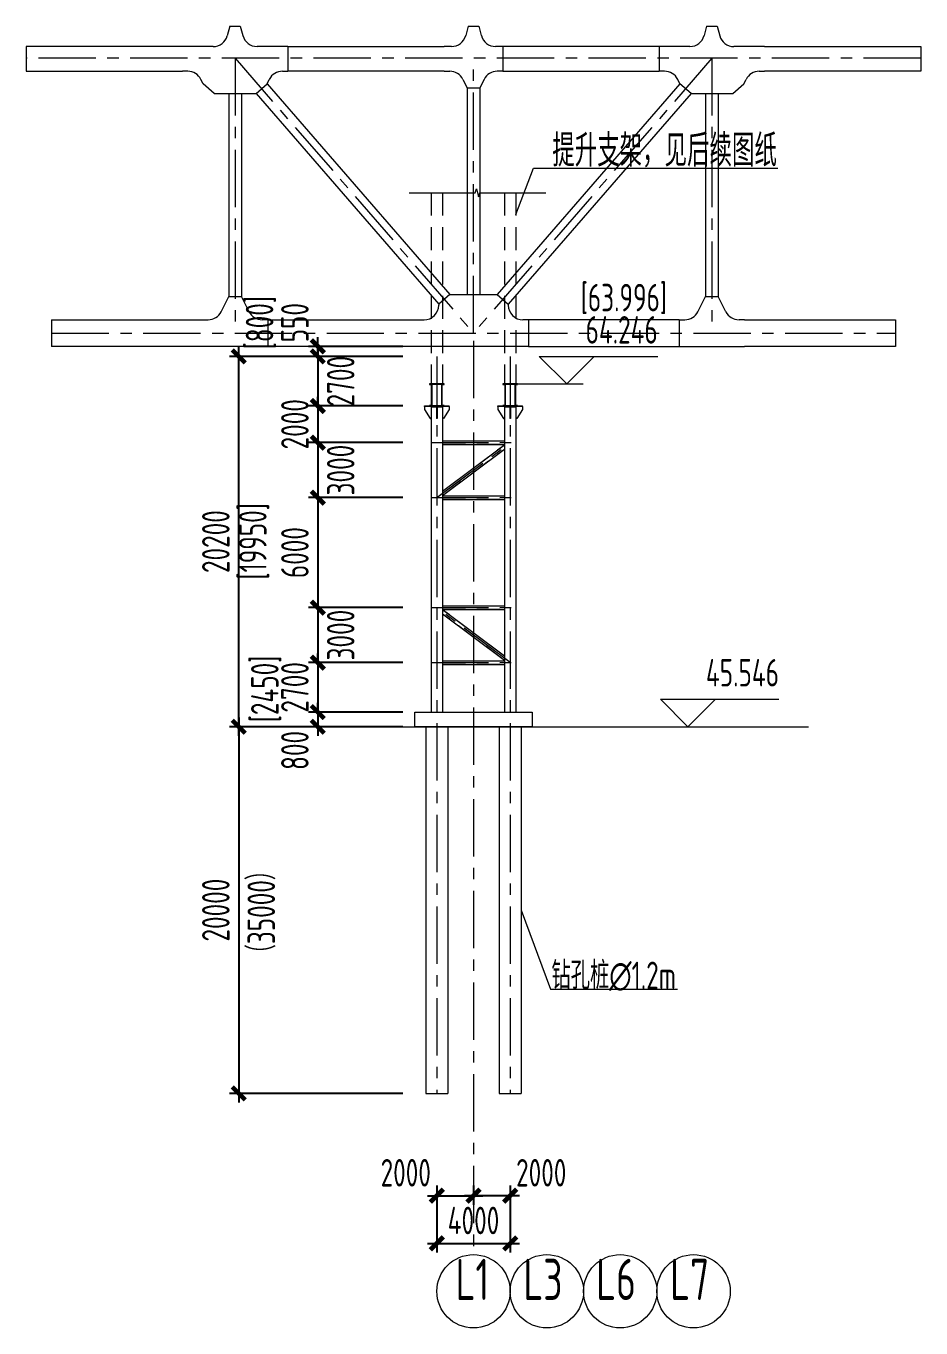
# Model space of a CAD drawing. Extents: x -2876908 to 633791, y -1383861 to 872234.
# Drawn here: x -1608066 to -1559263, y -561768 to -490756 of the extents above; entities that cross this region are included whole.
import ezdxf
from ezdxf.enums import TextEntityAlignment as Align

# ---------------------------------------------------------------- set-up
doc = ezdxf.new("R2010")
doc.units = 0
doc.header["$LTSCALE"] = 5
doc.header["$MEASUREMENT"] = 0
doc.linetypes.add('CENTER', pattern=[2, 1.25, -0.25, 0.25, -0.25])
doc.linetypes.add('DASHED', pattern=[0.75, 0.5, -0.25])
doc.layers.get('0').update_dxf_attribs({"linetype": 'CONTINUOUS', "lineweight": 25})
doc.layers.get('DEFPOINTS').update_dxf_attribs({"color": 35, "linetype": 'CONTINUOUS', "lineweight": 13})
for name, color, linetype, lineweight in [('3中心线', 6, 'CENTER', 18), ('4虚线', 2, 'DASHED', 18), ('5标注', 3, 'CONTINUOUS', 15), ('7边界线', 8, 'CONTINUOUS', 15), ('8轮廓线', 4, 'CONTINUOUS', 15), ('DIM', 3, 'CONTINUOUS', 0), ('THIN', 7, 'CONTINUOUS', 0)]:
    doc.layers.add(name, color=color, linetype=linetype, lineweight=lineweight)
doc.layers.add('M_Prof', color=2, linetype='CONTINUOUS')
doc.styles.add('TSSD_Dimension', font='tssdeng.shx', dxfattribs={"width": 0.7, "bigfont": 'hztxt.shx'})
doc.styles.add('TSSD_NORM', font='tssdeng.shx', dxfattribs={"width": 0.7, "bigfont": 'hztxt.shx'})
doc.dimstyles.new('TSSD_100_100', dxfattribs={"dimtxt": 300, "dimasz": 100, "dimexe": 100, "dimexo": 250, "dimgap": 100, "dimtad": 1, "dimdec": 0, "dimzin": 0, "dimdsep": 46, "dimtxsty": 'TSSD_Dimension', "dimblk": 'ARCHTICK', "dimblk1": 'ARCHTICK', "dimblk2": 'ARCHTICK', "dimcen": 0, "dimdle": 100, "dimclrt": 7, "dimadec": 0, "dimazin": 0, "dimtfac": 1, "dimtdec": 0, "dimtix": 1, "dimtmove": 2, "dimatfit": 3, "dimfxl": 1, "dimtolj": 1, "dimtzin": 0, "dimarcsym": 0})

# ---------------------------------------------------------------- blocks, each defined once
blk = doc.blocks.new('LD')
at = {"layer": '3中心线', "ltscale": 500}
for p, q in [((-1150479, 4371), (-1199282, 4371)), ((-1187880, 4371), (-1174880, -10629)), ((-1187880, 4371), (-1187880, -10629)), ((-1174880, -10629), (-1174880, 4371)), ((-1161880, 4371), (-1174880, -10629)), ((-1161880, 4371), (-1161880, -10629)), ((-1197887, -10629), (-1151874, -10629))]:
    blk.add_line(p, q, dxfattribs=at)
at = {"layer": '8轮廓线'}
for p, q in [((-1188165, 6114), (-1188307, 5589)), ((-1188165, 6114), (-1187596, 6114)), ((-1187596, 6114), (-1187455, 5593)), ((-1175165, 6118), (-1175307, 5593)), ((-1175165, 6118), (-1174596, 6118)), ((-1174596, 6118), (-1174454, 5593)), ((-1162165, 6114), (-1162306, 5593)), ((-1162165, 6114), (-1161596, 6114)), ((-1161596, 6114), (-1161454, 5589)), ((-1189079, 4999), (-1199282, 4999)), ((-1199282, 4999), (-1199282, 3649)), ((-1185001, 5003), (-1186682, 5003)), ((-1185001, 5003), (-1176479, 5003)), ((-1185001, 5003), (-1185001, 3653)), ((-1176079, 5003), (-1176479, 5003)), ((-1173282, 5003), (-1173681, 5003)), ((-1164760, 5003), (-1173282, 5003)), ((-1173282, 5003), (-1173282, 3653)), ((-1163078, 5003), (-1164760, 5003)), ((-1164760, 5003), (-1164760, 3653)), ((-1159003, 4999), (-1160681, 4999)), ((-1159003, 4999), (-1150479, 4999)), ((-1150479, 4999), (-1150479, 3649)), ((-1199282, 3649), (-1190758, 3649)), ((-1190458, 3649), (-1190758, 3649)), ((-1185301, 3653), (-1185001, 3653)), ((-1176479, 3653), (-1185001, 3653)), ((-1176479, 3653), (-1176179, 3653)), ((-1173282, 3653), (-1173582, 3653)), ((-1173282, 3653), (-1164760, 3653)), ((-1164460, 3653), (-1164760, 3653)), ((-1159303, 3649), (-1159003, 3649)), ((-1150479, 3649), (-1159003, 3649)), ((-1189624, 2970), (-1189742, 3206)), ((-1189019, 2446), (-1189624, 2970)), ((-1186741, 2446), (-1186137, 2970)), ((-1186137, 2970), (-1186016, 3210)), ((-1186137, 2970), (-1176169, -8531)), ((-1175463, 3210), (-1175230, 2744)), ((-1174297, 3210), (-1174530, 2744)), ((-1163624, 2970), (-1173591, -8531)), ((-1163624, 2970), (-1163744, 3210)), ((-1163019, 2446), (-1163624, 2970)), ((-1160741, 2446), (-1160137, 2970)), ((-1160137, 2970), (-1160018, 3206)), ((-1189019, 2446), (-1186741, 2446)), ((-1188230, 2446), (-1188230, -8636)), ((-1187530, 2446), (-1187530, -8636)), ((-1186741, 2446), (-1176774, -9055)), ((-1175230, 2744), (-1175230, -8531)), ((-1175230, 2744), (-1174530, 2744)), ((-1174530, 2744), (-1174530, -8531)), ((-1163019, 2446), (-1172987, -9055)), ((-1163019, 2446), (-1160741, 2446)), ((-1162230, 2446), (-1162230, -8636)), ((-1161530, 2446), (-1161530, -8636)), ((-1188644, -9463), (-1188230, -8636)), ((-1188230, -8636), (-1187530, -8636)), ((-1187117, -9463), (-1187530, -8636)), ((-1176169, -8531), (-1176774, -9055)), ((-1176774, -9055), (-1176774, -9105)), ((-1176169, -8531), (-1173591, -8531)), ((-1173591, -8531), (-1172987, -9055)), ((-1172987, -9055), (-1172987, -9105)), ((-1162644, -9463), (-1162230, -8636)), ((-1162230, -8636), (-1161530, -8636)), ((-1161117, -9463), (-1161530, -8636)), ((-1197887, -9905), (-1197887, -11353)), ((-1197887, -9905), (-1189659, -9905)), ((-1189659, -9905), (-1189359, -9905)), ((-1186101, -9905), (-1186401, -9905)), ((-1186101, -9905), (-1186101, -11353)), ((-1186101, -9905), (-1177874, -9905)), ((-1177874, -9905), (-1177574, -9905)), ((-1171887, -9905), (-1172187, -9905)), ((-1171887, -9905), (-1171887, -11353)), ((-1163659, -9905), (-1171887, -9905)), ((-1163659, -9905), (-1163359, -9905)), ((-1163659, -9905), (-1163659, -11353)), ((-1160101, -9905), (-1160401, -9905)), ((-1160101, -9905), (-1151874, -9905)), ((-1151874, -9905), (-1151874, -11353)), ((-1186101, -11353), (-1197887, -11353)), ((-1171887, -11353), (-1186101, -11353)), ((-1171887, -11353), (-1160101, -11353)), ((-1151874, -11353), (-1160101, -11353))]:
    blk.add_line(p, q, dxfattribs=at)
for centre, start, end in [((-1189079, 5799), 270, 344.82495), ((-1186682, 5803), 195.17505, 270), ((-1176079, 5803), 270, 344.82495), ((-1173681, 5803), 195.17505, 270), ((-1163078, 5803), 270, 344.82495), ((-1160681, 5799), 195.17505, 270), ((-1190458, 2849), 26.56505, 90), ((-1185301, 2853), 90, 153.43495), ((-1176179, 2853), 26.56505, 90), ((-1173582, 2853), 90, 153.43495), ((-1164460, 2853), 26.56505, 90), ((-1159303, 2849), 90, 153.43495), ((-1177574, -9105), 269.99825, 0), ((-1172187, -9105), 180, 270.00175), ((-1189359, -9105), 270, 333.43495), ((-1186401, -9105), 206.56505, 270), ((-1163359, -9105), 270, 333.43495), ((-1160401, -9105), 206.56505, 270)]:
    blk.add_arc(centre, 800, start, end, dxfattribs=at)
blk = doc.blocks.new('_ArchTick')
at = {"color": 0, "linetype": 'ByBlock', "const_width": 0.5}
blk.add_lwpolyline([(-0.71, -0.71), (0.71, 0.71)], dxfattribs=at)
blk = doc.blocks.new('*D2377')
at = {"layer": 'DEFPOINTS', "color": 0, "transparency": 16777216}
for p in [(-1586264, -513477), (-1592155, -516477), (-1586264, -516477)]:
    blk.add_point(p, dxfattribs=at)
at = {"layer": 'DIM', "color": 0, "lineweight": -2, "transparency": 16777216}
for p, q in [((-1592155, -512977), (-1592155, -516977)), ((-1587514, -513477), (-1592655, -513477)), ((-1587514, -516477), (-1592655, -516477))]:
    blk.add_line(p, q, dxfattribs=at)
at = {"layer": 'DIM', "color": 0, "lineweight": -2, "transparency": 16777216, "xscale": 500, "yscale": 500, "zscale": 500}
for p, rotation in [((-1592155, -513477), 90), ((-1592155, -516477), 270)]:
    blk.add_blockref('_ArchTick', p, dxfattribs=dict(at, rotation=rotation))
at = {"layer": 'DIM', "color": 7, "transparency": 16777216, "insert": (-1590905, -514977), "char_height": 1500, "attachment_point": 5, "rotation": 90, "style": 'TSSD_Dimension'}
blk.add_mtext('\\A1;3000', dxfattribs=at)
blk = doc.blocks.new('*D2378')
at = {"layer": 'DEFPOINTS', "color": 0, "transparency": 16777216}
for p in [(-1592155, -508227), (-1586264, -508227), (-1586264, -508777)]:
    blk.add_point(p, dxfattribs=at)
at = {"layer": 'DIM', "color": 0, "lineweight": -2, "transparency": 16777216}
for p, q in [((-1592155, -508227), (-1592155, -507727)), ((-1587514, -508227), (-1592655, -508227)), ((-1592155, -508777), (-1592155, -508227)), ((-1587514, -508777), (-1592655, -508777)), ((-1592155, -508777), (-1592155, -509277))]:
    blk.add_line(p, q, dxfattribs=at)
at = {"layer": 'DIM', "color": 0, "lineweight": -2, "transparency": 16777216, "xscale": 500, "yscale": 500, "zscale": 500}
for p, rotation in [((-1592155, -508227), 270), ((-1592155, -508777), 90)]:
    blk.add_blockref('_ArchTick', p, dxfattribs=dict(at, rotation=rotation))
at = {"layer": 'DIM', "color": 7, "transparency": 16777216, "insert": (-1593405, -506936), "char_height": 1500, "attachment_point": 5, "rotation": 90, "style": 'TSSD_Dimension'}
blk.add_mtext('\\A1;550', dxfattribs=at)
blk = doc.blocks.new('*D2379')
at = {"layer": 'DEFPOINTS', "color": 0, "transparency": 16777216}
for p in [(-1596466, -508777), (-1586264, -508777), (-1586264, -528977)]:
    blk.add_point(p, dxfattribs=at)
at = {"layer": 'DIM', "color": 0, "lineweight": -2, "transparency": 16777216}
for p, q in [((-1596466, -529477), (-1596466, -508277)), ((-1587514, -508777), (-1596966, -508777)), ((-1587514, -528977), (-1596966, -528977))]:
    blk.add_line(p, q, dxfattribs=at)
at = {"layer": 'DIM', "color": 0, "lineweight": -2, "transparency": 16777216, "xscale": 500, "yscale": 500, "zscale": 500}
for p, rotation in [((-1596466, -508777), 90), ((-1596466, -528977), 270)]:
    blk.add_blockref('_ArchTick', p, dxfattribs=dict(at, rotation=rotation))
at = {"layer": 'DIM', "color": 7, "transparency": 16777216, "insert": (-1597716, -518877), "char_height": 1500, "attachment_point": 5, "rotation": 90, "style": 'TSSD_Dimension'}
blk.add_mtext('\\A1;20200', dxfattribs=at)
blk = doc.blocks.new('*D2380')
at = {"layer": 'DEFPOINTS', "color": 0, "transparency": 16777216}
for p in [(-1585664, -552747), (-1583664, -552747), (-1583664, -554554)]:
    blk.add_point(p, dxfattribs=at)
at = {"layer": 'DIM', "color": 0, "lineweight": -2, "transparency": 16777216}
for p, q in [((-1586164, -554554), (-1583164, -554554)), ((-1585664, -553997), (-1585664, -555054)), ((-1583664, -553997), (-1583664, -555054))]:
    blk.add_line(p, q, dxfattribs=at)
at = {"layer": 'DIM', "color": 0, "lineweight": -2, "transparency": 16777216, "xscale": 500, "yscale": 500, "zscale": 500, "rotation": 180}
blk.add_blockref('_ArchTick', (-1585664, -554554), dxfattribs=at)
at = {"layer": 'DIM', "color": 0, "lineweight": -2, "transparency": 16777216, "xscale": 500, "yscale": 500, "zscale": 500}
blk.add_blockref('_ArchTick', (-1583664, -554554), dxfattribs=at)
at = {"layer": 'DIM', "color": 7, "transparency": 16777216, "insert": (-1587359, -553304), "char_height": 1500, "attachment_point": 5, "style": 'TSSD_Dimension'}
blk.add_mtext('\\A1;2000', dxfattribs=at)
blk = doc.blocks.new('*D2381')
at = {"layer": 'DEFPOINTS', "color": 0, "transparency": 16777216}
for p in [(-1583664, -552747), (-1581664, -552747), (-1583664, -554554)]:
    blk.add_point(p, dxfattribs=at)
at = {"layer": 'DIM', "color": 0, "lineweight": -2, "transparency": 16777216}
for p, q in [((-1581164, -554554), (-1584164, -554554)), ((-1583664, -553997), (-1583664, -555054)), ((-1581664, -553997), (-1581664, -555054))]:
    blk.add_line(p, q, dxfattribs=at)
at = {"layer": 'DIM', "color": 0, "lineweight": -2, "transparency": 16777216, "xscale": 500, "yscale": 500, "zscale": 500, "rotation": 180}
blk.add_blockref('_ArchTick', (-1583664, -554554), dxfattribs=at)
at = {"layer": 'DIM', "color": 0, "lineweight": -2, "transparency": 16777216, "xscale": 500, "yscale": 500, "zscale": 500}
blk.add_blockref('_ArchTick', (-1581664, -554554), dxfattribs=at)
at = {"layer": 'DIM', "color": 7, "transparency": 16777216, "insert": (-1579970, -553304), "char_height": 1500, "attachment_point": 5, "style": 'TSSD_Dimension'}
blk.add_mtext('\\A1;2000', dxfattribs=at)
blk = doc.blocks.new('*D2382')
at = {"layer": 'DEFPOINTS', "color": 0, "transparency": 16777216}
for p in [(-1585664, -552747), (-1581664, -552747), (-1581664, -557156)]:
    blk.add_point(p, dxfattribs=at)
at = {"layer": 'DIM', "color": 0, "lineweight": -2, "transparency": 16777216}
for p, q in [((-1585664, -553997), (-1585664, -557656)), ((-1581664, -553997), (-1581664, -557656)), ((-1586164, -557156), (-1581164, -557156))]:
    blk.add_line(p, q, dxfattribs=at)
at = {"layer": 'DIM', "color": 0, "lineweight": -2, "transparency": 16777216, "xscale": 500, "yscale": 500, "zscale": 500, "rotation": 180}
blk.add_blockref('_ArchTick', (-1585664, -557156), dxfattribs=at)
at = {"layer": 'DIM', "color": 0, "lineweight": -2, "transparency": 16777216, "xscale": 500, "yscale": 500, "zscale": 500}
blk.add_blockref('_ArchTick', (-1581664, -557156), dxfattribs=at)
at = {"layer": 'DIM', "color": 7, "transparency": 16777216, "insert": (-1583664, -555906), "char_height": 1500, "attachment_point": 5, "style": 'TSSD_Dimension'}
blk.add_mtext('\\A1;4000', dxfattribs=at)
blk = doc.blocks.new('*D2388')
at = {"layer": 'DEFPOINTS', "color": 0, "transparency": 16777216}
for p in [(-1586264, -508777), (-1592155, -511477), (-1586264, -511477)]:
    blk.add_point(p, dxfattribs=at)
at = {"layer": 'DIM', "color": 0, "lineweight": -2, "transparency": 16777216}
for p, q in [((-1592155, -508277), (-1592155, -511977)), ((-1587514, -508777), (-1592655, -508777)), ((-1587514, -511477), (-1592655, -511477))]:
    blk.add_line(p, q, dxfattribs=at)
at = {"layer": 'DIM', "color": 0, "lineweight": -2, "transparency": 16777216, "xscale": 500, "yscale": 500, "zscale": 500}
for p, rotation in [((-1592155, -508777), 90), ((-1592155, -511477), 270)]:
    blk.add_blockref('_ArchTick', p, dxfattribs=dict(at, rotation=rotation))
at = {"layer": 'DIM', "color": 7, "transparency": 16777216, "insert": (-1590905, -510127), "char_height": 1500, "attachment_point": 5, "rotation": 90, "style": 'TSSD_Dimension'}
blk.add_mtext('\\A1;2700', dxfattribs=at)
blk = doc.blocks.new('*D2389')
at = {"layer": 'DEFPOINTS', "color": 0, "transparency": 16777216}
for p in [(-1586264, -511477), (-1592155, -513477), (-1586264, -513477)]:
    blk.add_point(p, dxfattribs=at)
at = {"layer": 'DIM', "color": 0, "lineweight": -2, "transparency": 16777216}
for p, q in [((-1592155, -511477), (-1592155, -510977)), ((-1587514, -511477), (-1592655, -511477)), ((-1592155, -511477), (-1592155, -513477)), ((-1587514, -513477), (-1592655, -513477)), ((-1592155, -513477), (-1592155, -513977))]:
    blk.add_line(p, q, dxfattribs=at)
at = {"layer": 'DIM', "color": 0, "lineweight": -2, "transparency": 16777216, "xscale": 500, "yscale": 500, "zscale": 500}
for p, rotation in [((-1592155, -511477), 270), ((-1592155, -513477), 90)]:
    blk.add_blockref('_ArchTick', p, dxfattribs=dict(at, rotation=rotation))
at = {"layer": 'DIM', "color": 7, "transparency": 16777216, "insert": (-1593405, -512477), "char_height": 1500, "attachment_point": 5, "rotation": 90, "style": 'TSSD_Dimension'}
blk.add_mtext('\\A1;2000', dxfattribs=at)
blk = doc.blocks.new('*D2390')
at = {"layer": 'DEFPOINTS', "color": 0, "transparency": 16777216}
for p in [(-1586264, -516477), (-1592155, -522477), (-1586264, -522477)]:
    blk.add_point(p, dxfattribs=at)
at = {"layer": 'DIM', "color": 0, "lineweight": -2, "transparency": 16777216}
for p, q in [((-1592155, -515977), (-1592155, -522977)), ((-1587514, -516477), (-1592655, -516477)), ((-1587514, -522477), (-1592655, -522477))]:
    blk.add_line(p, q, dxfattribs=at)
at = {"layer": 'DIM', "color": 0, "lineweight": -2, "transparency": 16777216, "xscale": 500, "yscale": 500, "zscale": 500}
for p, rotation in [((-1592155, -516477), 90), ((-1592155, -522477), 270)]:
    blk.add_blockref('_ArchTick', p, dxfattribs=dict(at, rotation=rotation))
at = {"layer": 'DIM', "color": 7, "transparency": 16777216, "insert": (-1593405, -519477), "char_height": 1500, "attachment_point": 5, "rotation": 90, "style": 'TSSD_Dimension'}
blk.add_mtext('\\A1;6000', dxfattribs=at)
blk = doc.blocks.new('*D2391')
at = {"layer": 'DEFPOINTS', "color": 0, "transparency": 16777216}
for p in [(-1586264, -522477), (-1592155, -525477), (-1586264, -525477)]:
    blk.add_point(p, dxfattribs=at)
at = {"layer": 'DIM', "color": 0, "lineweight": -2, "transparency": 16777216}
for p, q in [((-1587514, -522477), (-1592655, -522477)), ((-1592155, -521977), (-1592155, -525977)), ((-1587514, -525477), (-1592655, -525477))]:
    blk.add_line(p, q, dxfattribs=at)
at = {"layer": 'DIM', "color": 0, "lineweight": -2, "transparency": 16777216, "xscale": 500, "yscale": 500, "zscale": 500}
for p, rotation in [((-1592155, -522477), 90), ((-1592155, -525477), 270)]:
    blk.add_blockref('_ArchTick', p, dxfattribs=dict(at, rotation=rotation))
at = {"layer": 'DIM', "color": 7, "transparency": 16777216, "insert": (-1590905, -523977), "char_height": 1500, "attachment_point": 5, "rotation": 90, "style": 'TSSD_Dimension'}
blk.add_mtext('\\A1;3000', dxfattribs=at)
blk = doc.blocks.new('*D2392')
at = {"layer": 'DEFPOINTS', "color": 0, "transparency": 16777216}
for p in [(-1586264, -525477), (-1592155, -528177), (-1586264, -528177)]:
    blk.add_point(p, dxfattribs=at)
at = {"layer": 'DIM', "color": 0, "lineweight": -2, "transparency": 16777216}
for p, q in [((-1587514, -525477), (-1592655, -525477)), ((-1592155, -525477), (-1592155, -524977)), ((-1592155, -525477), (-1592155, -528177)), ((-1587514, -528177), (-1592655, -528177)), ((-1592155, -528177), (-1592155, -528677))]:
    blk.add_line(p, q, dxfattribs=at)
at = {"layer": 'DIM', "color": 0, "lineweight": -2, "transparency": 16777216, "xscale": 500, "yscale": 500, "zscale": 500}
for p, rotation in [((-1592155, -525477), 270), ((-1592155, -528177), 90)]:
    blk.add_blockref('_ArchTick', p, dxfattribs=dict(at, rotation=rotation))
at = {"layer": 'DIM', "color": 7, "transparency": 16777216, "insert": (-1593405, -526827), "char_height": 1500, "attachment_point": 5, "rotation": 90, "style": 'TSSD_Dimension'}
blk.add_mtext('\\A1;2700', dxfattribs=at)
blk = doc.blocks.new('*D2393')
at = {"layer": 'DEFPOINTS', "color": 0, "transparency": 16777216}
for p in [(-1586264, -528177), (-1592155, -528977), (-1586264, -528977)]:
    blk.add_point(p, dxfattribs=at)
at = {"layer": 'DIM', "color": 0, "lineweight": -2, "transparency": 16777216}
for p, q in [((-1587514, -528177), (-1592655, -528177)), ((-1592155, -528177), (-1592155, -527677)), ((-1592155, -528177), (-1592155, -528977)), ((-1587514, -528977), (-1592655, -528977)), ((-1592155, -528977), (-1592155, -529477))]:
    blk.add_line(p, q, dxfattribs=at)
at = {"layer": 'DIM', "color": 0, "lineweight": -2, "transparency": 16777216, "xscale": 500, "yscale": 500, "zscale": 500}
for p, rotation in [((-1592155, -528177), 270), ((-1592155, -528977), 90)]:
    blk.add_blockref('_ArchTick', p, dxfattribs=dict(at, rotation=rotation))
at = {"layer": 'DIM', "color": 7, "transparency": 16777216, "insert": (-1593405, -530267), "char_height": 1500, "attachment_point": 5, "rotation": 90, "style": 'TSSD_Dimension'}
blk.add_mtext('\\A1;800', dxfattribs=at)
blk = doc.blocks.new('*D2394')
at = {"layer": 'DEFPOINTS', "color": 0, "transparency": 16777216}
for p in [(-1586264, -528977), (-1596466, -548977), (-1586264, -548977)]:
    blk.add_point(p, dxfattribs=at)
at = {"layer": 'DIM', "color": 0, "lineweight": -2, "transparency": 16777216}
for p, q in [((-1587514, -528977), (-1596966, -528977)), ((-1596466, -528477), (-1596466, -549477)), ((-1587514, -548977), (-1596966, -548977))]:
    blk.add_line(p, q, dxfattribs=at)
at = {"layer": 'DIM', "color": 0, "lineweight": -2, "transparency": 16777216, "xscale": 500, "yscale": 500, "zscale": 500}
for p, rotation in [((-1596466, -528977), 90), ((-1596466, -548977), 270)]:
    blk.add_blockref('_ArchTick', p, dxfattribs=dict(at, rotation=rotation))
at = {"layer": 'DIM', "color": 7, "transparency": 16777216, "insert": (-1597716, -538977), "char_height": 1500, "attachment_point": 5, "rotation": 90, "style": 'TSSD_Dimension'}
blk.add_mtext('\\A1;20000', dxfattribs=at)

msp = doc.modelspace()

# ---------------------------------------------------------------- linework, layer by layer
at = {"layer": '3中心线', "ltscale": 500}
for p, q in [((-1583664.439, -507922.869), (-1583664.439, -557818.331)), ((-1585664.439, -508776.869), (-1585664.439, -548976.869)), ((-1581664.439, -508776.869), (-1581664.439, -548976.869)), ((-1585979.439, -513476.869), (-1581349.439, -513476.869)), ((-1585664.439, -516476.869), (-1581664.439, -513476.869)), ((-1585979.439, -516476.869), (-1581349.439, -516476.869)), ((-1585979.439, -522476.869), (-1581349.439, -522476.869)), ((-1581664.439, -525476.869), (-1585664.439, -522476.869)), ((-1585979.439, -525476.869), (-1581349.439, -525476.869))]:
    msp.add_line(p, q, dxfattribs=at)
at = {"layer": '4虚线', "ltscale": 500}
for p, q in [((-1585979.439, -499848.722), (-1585979.439, -510276.869)), ((-1585969.439, -499848.722), (-1585969.439, -510276.869)), ((-1585359.439, -499848.722), (-1585359.439, -510276.869)), ((-1585349.439, -499848.722), (-1585349.439, -510276.869)), ((-1581979.439, -499848.722), (-1581979.439, -510276.869)), ((-1581969.439, -499848.722), (-1581969.439, -510276.869)), ((-1581359.439, -499848.722), (-1581359.439, -510276.869)), ((-1581349.439, -499848.722), (-1581349.439, -510276.869)), ((-1585969.439, -511506.869), (-1585969.439, -528176.869)), ((-1585359.439, -511506.869), (-1585359.439, -528176.869)), ((-1581969.439, -511506.869), (-1581969.439, -528176.869)), ((-1581359.439, -511506.869), (-1581359.439, -528176.869)), ((-1585349.439, -513385.869), (-1581979.439, -513385.869)), ((-1585349.439, -513567.869), (-1581979.439, -513567.869)), ((-1585349.439, -516126.869), (-1581979.439, -513599.369)), ((-1585349.439, -516354.369), (-1581979.439, -513826.869)), ((-1585349.439, -516385.869), (-1581979.439, -516385.869)), ((-1585349.439, -516567.869), (-1581979.439, -516567.869)), ((-1585349.439, -522385.869), (-1581979.439, -522385.869)), ((-1585349.439, -522567.869), (-1581979.439, -522567.869)), ((-1581979.439, -525126.869), (-1585349.439, -522599.369)), ((-1581979.439, -525354.369), (-1585349.439, -522826.869)), ((-1585349.439, -525385.869), (-1581979.439, -525385.869)), ((-1585349.439, -525567.869), (-1581979.439, -525567.869))]:
    msp.add_line(p, q, dxfattribs=at)
at = {"layer": '5标注'}
for p, q in [((-1581349.439, -501026.421), (-1580394.121, -498509.375)), ((-1580394.121, -498509.375), (-1567064.87, -498509.375)), ((-1579467.835, -543289.873), (-1572538.287, -543289.873))]:
    msp.add_line(p, q, dxfattribs=at)
msp.add_lwpolyline([(-1581064.439, -538976.869), (-1579467.835, -543289.873)], dxfattribs=at)
for centre in [(-1583664.439, -559768.331), (-1579664.439, -559768.331), (-1575664.439, -559768.331), (-1571664.439, -559768.331)]:
    msp.add_circle(centre, 2000, dxfattribs=at)
at = {"layer": '7边界线'}
msp.add_line((-1595018.233, -528976.869), (-1565398.731, -528976.869), dxfattribs=at)
at = {"layer": '8轮廓线'}
for p, q in [((-1586329.439, -511506.869), (-1586329.439, -511476.869)), ((-1586329.439, -511476.869), (-1584999.439, -511476.869)), ((-1584999.439, -511506.869), (-1586329.439, -511506.869)), ((-1586329.439, -511506.869), (-1586329.439, -511676.869)), ((-1586329.439, -511676.869), (-1586029.439, -512156.869)), ((-1585979.439, -511506.869), (-1585979.439, -528176.869)), ((-1585674.439, -511506.869), (-1585674.439, -512156.869)), ((-1585654.439, -511506.869), (-1585654.439, -512156.869)), ((-1585349.439, -511506.869), (-1585349.439, -528176.869)), ((-1584999.439, -511676.869), (-1585299.439, -512156.869)), ((-1584999.439, -511506.869), (-1584999.439, -511476.869)), ((-1584999.439, -511506.869), (-1584999.439, -511676.869)), ((-1584999.439, -511506.869), (-1584999.439, -511676.869)), ((-1582329.439, -511506.869), (-1582329.439, -511476.869)), ((-1582329.439, -511476.869), (-1580999.439, -511476.869)), ((-1580999.439, -511506.869), (-1582329.439, -511506.869)), ((-1582329.439, -511506.869), (-1582329.439, -511676.869)), ((-1582329.439, -511676.869), (-1582029.439, -512156.869)), ((-1581979.439, -511506.869), (-1581979.439, -528176.869)), ((-1581674.439, -511506.869), (-1581674.439, -512156.869)), ((-1581654.439, -511506.869), (-1581654.439, -512156.869)), ((-1581349.439, -511506.869), (-1581349.439, -528176.869)), ((-1580999.439, -511676.869), (-1581299.439, -512156.869)), ((-1580999.439, -511506.869), (-1580999.439, -511476.869)), ((-1580999.439, -511506.869), (-1580999.439, -511676.869)), ((-1580999.439, -511506.869), (-1580999.439, -511676.869)), ((-1586029.439, -512156.869), (-1585979.439, -512156.869)), ((-1585654.439, -512156.869), (-1585674.439, -512156.869)), ((-1585299.439, -512156.869), (-1585349.439, -512156.869)), ((-1582029.439, -512156.869), (-1581979.439, -512156.869)), ((-1581654.439, -512156.869), (-1581674.439, -512156.869)), ((-1581299.439, -512156.869), (-1581349.439, -512156.869)), ((-1585349.439, -513379.869), (-1581979.439, -513379.869)), ((-1585349.439, -513573.869), (-1581979.439, -513573.869)), ((-1585349.439, -516119.369), (-1581979.439, -513591.869)), ((-1585349.439, -516361.869), (-1581979.439, -513834.369)), ((-1585349.439, -516379.869), (-1581979.439, -516379.869)), ((-1585349.439, -516573.869), (-1581979.439, -516573.869)), ((-1585349.439, -522379.869), (-1581979.439, -522379.869)), ((-1585349.439, -522573.869), (-1581979.439, -522573.869)), ((-1581979.439, -525119.369), (-1585349.439, -522591.869)), ((-1581979.439, -525361.869), (-1585349.439, -522834.369)), ((-1585349.439, -525379.869), (-1581979.439, -525379.869)), ((-1585349.439, -525573.869), (-1581979.439, -525573.869)), ((-1586264.439, -528976.869), (-1586264.439, -548976.869)), ((-1585064.439, -528976.869), (-1585064.439, -548976.869)), ((-1582264.439, -528976.869), (-1582264.439, -548976.869)), ((-1581064.439, -528976.869), (-1581064.439, -548976.869)), ((-1586264.439, -548976.869), (-1585064.439, -548976.869)), ((-1582264.439, -548976.869), (-1581064.439, -548976.869))]:
    msp.add_line(p, q, dxfattribs=at)
for points in [[(-1586064.439, -511476.869), (-1585264.439, -511476.869), (-1585264.439, -511446.869), (-1585364.439, -511446.869), (-1585364.439, -510306.869), (-1585264.439, -510306.869), (-1585264.439, -510276.869), (-1586064.439, -510276.869), (-1586064.439, -510306.869), (-1585964.439, -510306.869), (-1585964.439, -511446.869), (-1586064.439, -511446.869)], [(-1585940.439, -511446.869), (-1585388.439, -511446.869), (-1585388.439, -510306.869), (-1585940.439, -510306.869)], [(-1582064.439, -511476.869), (-1581264.439, -511476.869), (-1581264.439, -511446.869), (-1581364.439, -511446.869), (-1581364.439, -510306.869), (-1581264.439, -510306.869), (-1581264.439, -510276.869), (-1582064.439, -510276.869), (-1582064.439, -510306.869), (-1581964.439, -510306.869), (-1581964.439, -511446.869), (-1582064.439, -511446.869)], [(-1581940.439, -511446.869), (-1581388.439, -511446.869), (-1581388.439, -510306.869), (-1581940.439, -510306.869)], [(-1586864.439, -528976.869), (-1586864.439, -528176.869), (-1580464.439, -528176.869), (-1580464.439, -528976.869)]]:
    msp.add_lwpolyline(points, close=True, dxfattribs=at)
at = {"layer": 'M_Prof'}
for p, q in [((-1585979.439, -511506.869), (-1585349.439, -511506.869)), ((-1581979.439, -511506.869), (-1581349.439, -511506.869))]:
    msp.add_line(p, q, dxfattribs=at)
at = {"layer": 'THIN'}
for p, q in [((-1578583.04, -510276.869), (-1580083.04, -508776.869)), ((-1580083.04, -508776.869), (-1577083.04, -508776.869)), ((-1578583.04, -510276.869), (-1577083.04, -508776.869)), ((-1577083.04, -508776.869), (-1573616.694, -508776.869)), ((-1581264.439, -510276.869), (-1577679.281, -510276.869)), ((-1571971.553, -528976.869), (-1573471.553, -527476.869)), ((-1573471.553, -527476.869), (-1570471.553, -527476.869)), ((-1571971.553, -528976.869), (-1570471.553, -527476.869)), ((-1570471.553, -527476.869), (-1567005.207, -527476.869)), ((-1574452.952, -528976.869), (-1570471.553, -528976.869))]:
    msp.add_line(p, q, dxfattribs=at)
at = {"layer": 'THIN', "flags": 128}
msp.add_lwpolyline([(-1587174.761, -499848.722), (-1583578.128, -499848.722), (-1583508.128, -499628.722), (-1583388.128, -500068.722), (-1583318.128, -499848.722), (-1579721.495, -499848.722)], dxfattribs=at)

# ---------------------------------------------------------------- block references
at = {"layer": '5标注'}
msp.add_blockref('LD', (-408784.135, -496873.465), dxfattribs=at)

# ---------------------------------------------------------------- texts
at = {"layer": '5标注', "color": 7, "insert": (-1579368.514, -498476.875), "char_height": 1750, "attachment_point": 7, "style": 'TSSD_NORM'}
msp.add_mtext('提升支架，见后续图纸', dxfattribs=at)
at = {"layer": 'DIM', "color": 7, "style": 'TSSD_Dimension', "width": 0.7}
for s, height, p in [('[63.996]', 1500, (-1573110.577, -506766.839)), ('64.246', 1500, (-1573616.694, -508526.869)), ('45.546', 1500, (-1567005.207, -527226.869)), ('L1', 2250, (-1582805.965, -560920.09)), ('L3', 2250, (-1578805.965, -560920.09)), ('L6', 2250, (-1574805.965, -560920.09)), ('L7', 2250, (-1570805.965, -560920.09))]:
    msp.add_text(s, height=height, dxfattribs=at).set_placement(p, align=Align.BOTTOM_RIGHT)
msp.add_text('（35000）', height=1500, rotation=90, dxfattribs=at).set_placement((-1594487.946, -541884.545))
msp.add_text('钻孔桩∅1.2m', height=1500, dxfattribs=at).set_placement((-1579412.059, -543289.873))
at = {"layer": 'DIM', "color": 7, "char_height": 1500, "attachment_point": 5, "rotation": 90, "style": 'TSSD_Dimension'}
for s, insert in [('\\A1;[800]', (-1595255.321, -506936.485)), ('\\A1;[19950]', (-1595624.441, -518864.555)), ('\\A1;[2450]', (-1594968.883, -526913.453))]:
    msp.add_mtext(s, dxfattribs=dict(at, insert=insert))

# ---------------------------------------------------------------- dimensions: what is measured, and where the dimension line sits
at = {"layer": 'DIM'}
for base, p1, p2, angle, picture, middle in [((-1592155.297, -508226.869), (-1586264.439, -508776.869), (-1586264.439, -508226.869), 90, '*D2378', (-1593405.297, -506936.485)), ((-1592155.297, -511476.869), (-1586264.439, -508776.869), (-1586264.439, -511476.869), 90, '*D2388', (-1590905.297, -510126.869)), ((-1592155.297, -516476.869), (-1586264.439, -513476.869), (-1586264.439, -516476.869), 90, '*D2377', (-1590905.297, -514976.869)), ((-1592155.297, -525476.869), (-1586264.439, -522476.869), (-1586264.439, -525476.869), 90, '*D2391', (-1590905.297, -523976.869)), ((-1592155.297, -528976.869), (-1586264.439, -528176.869), (-1586264.439, -528976.869), 90, '*D2393', (-1593405.297, -530267.254)), ((-1583664.439, -554554.463), (-1581664.439, -552747.357), (-1583664.439, -552747.357), 180, '*D2381', (-1579970.209, -553304.463))]:
    dim = msp.add_linear_dim(base=base, p1=p1, p2=p2, angle=angle, dimstyle='TSSD_100_100', override={"dimtxt": 1500, "dimasz": 500, "dimexe": 500, "dimexo": 1250, "dimgap": 500, "dimdle": 500}, dxfattribs=at)
    dim.commit()
    dim.dimension.update_dxf_attribs({"geometry": picture, "text_midpoint": middle, "dimtype": 160})
for base, p1, p2, picture, middle in [((-1596466.228, -508776.869), (-1586264.439, -528976.869), (-1586264.439, -508776.869), '*D2379', (-1597716.228, -518876.869)), ((-1592155.297, -513476.869), (-1586264.439, -511476.869), (-1586264.439, -513476.869), '*D2389', (-1593405.297, -512476.869)), ((-1592155.297, -522476.869), (-1586264.439, -516476.869), (-1586264.439, -522476.869), '*D2390', (-1593405.297, -519476.869)), ((-1592155.297, -528176.869), (-1586264.439, -525476.869), (-1586264.439, -528176.869), '*D2392', (-1593405.297, -526826.869)), ((-1596466.228, -548976.869), (-1586264.439, -528976.869), (-1586264.439, -548976.869), '*D2394', (-1597716.228, -538976.869))]:
    dim = msp.add_linear_dim(base=base, p1=p1, p2=p2, angle=90, dimstyle='TSSD_100_100', override={"dimtxt": 1500, "dimasz": 500, "dimexe": 500, "dimexo": 1250, "dimgap": 500, "dimdle": 500}, dxfattribs=at)
    dim.commit()
    dim.dimension.update_dxf_attribs({"geometry": picture, "text_midpoint": middle})
dim = msp.add_linear_dim(base=(-1583664.439, -554554.463), p1=(-1585664.439, -552747.357), p2=(-1583664.439, -552747.357), dimstyle='TSSD_100_100', override={"dimtxt": 1500, "dimasz": 500, "dimexe": 500, "dimexo": 1250, "dimgap": 500, "dimdle": 500}, dxfattribs=at)
dim.commit()
dim.dimension.update_dxf_attribs({"geometry": '*D2380', "text_midpoint": (-1587358.67, -553304.463), "dimtype": 160})
dim = msp.add_linear_dim(base=(-1581664.439, -557156.386), p1=(-1585664.439, -552747.357), p2=(-1581664.439, -552747.357), dimstyle='TSSD_100_100', override={"dimtxt": 1500, "dimasz": 500, "dimexe": 500, "dimexo": 1250, "dimgap": 500, "dimdle": 500}, dxfattribs=at)
dim.commit()
dim.dimension.update_dxf_attribs({"geometry": '*D2382', "text_midpoint": (-1583664.439, -555906.386)})

doc.saveas('drawing.dxf')
